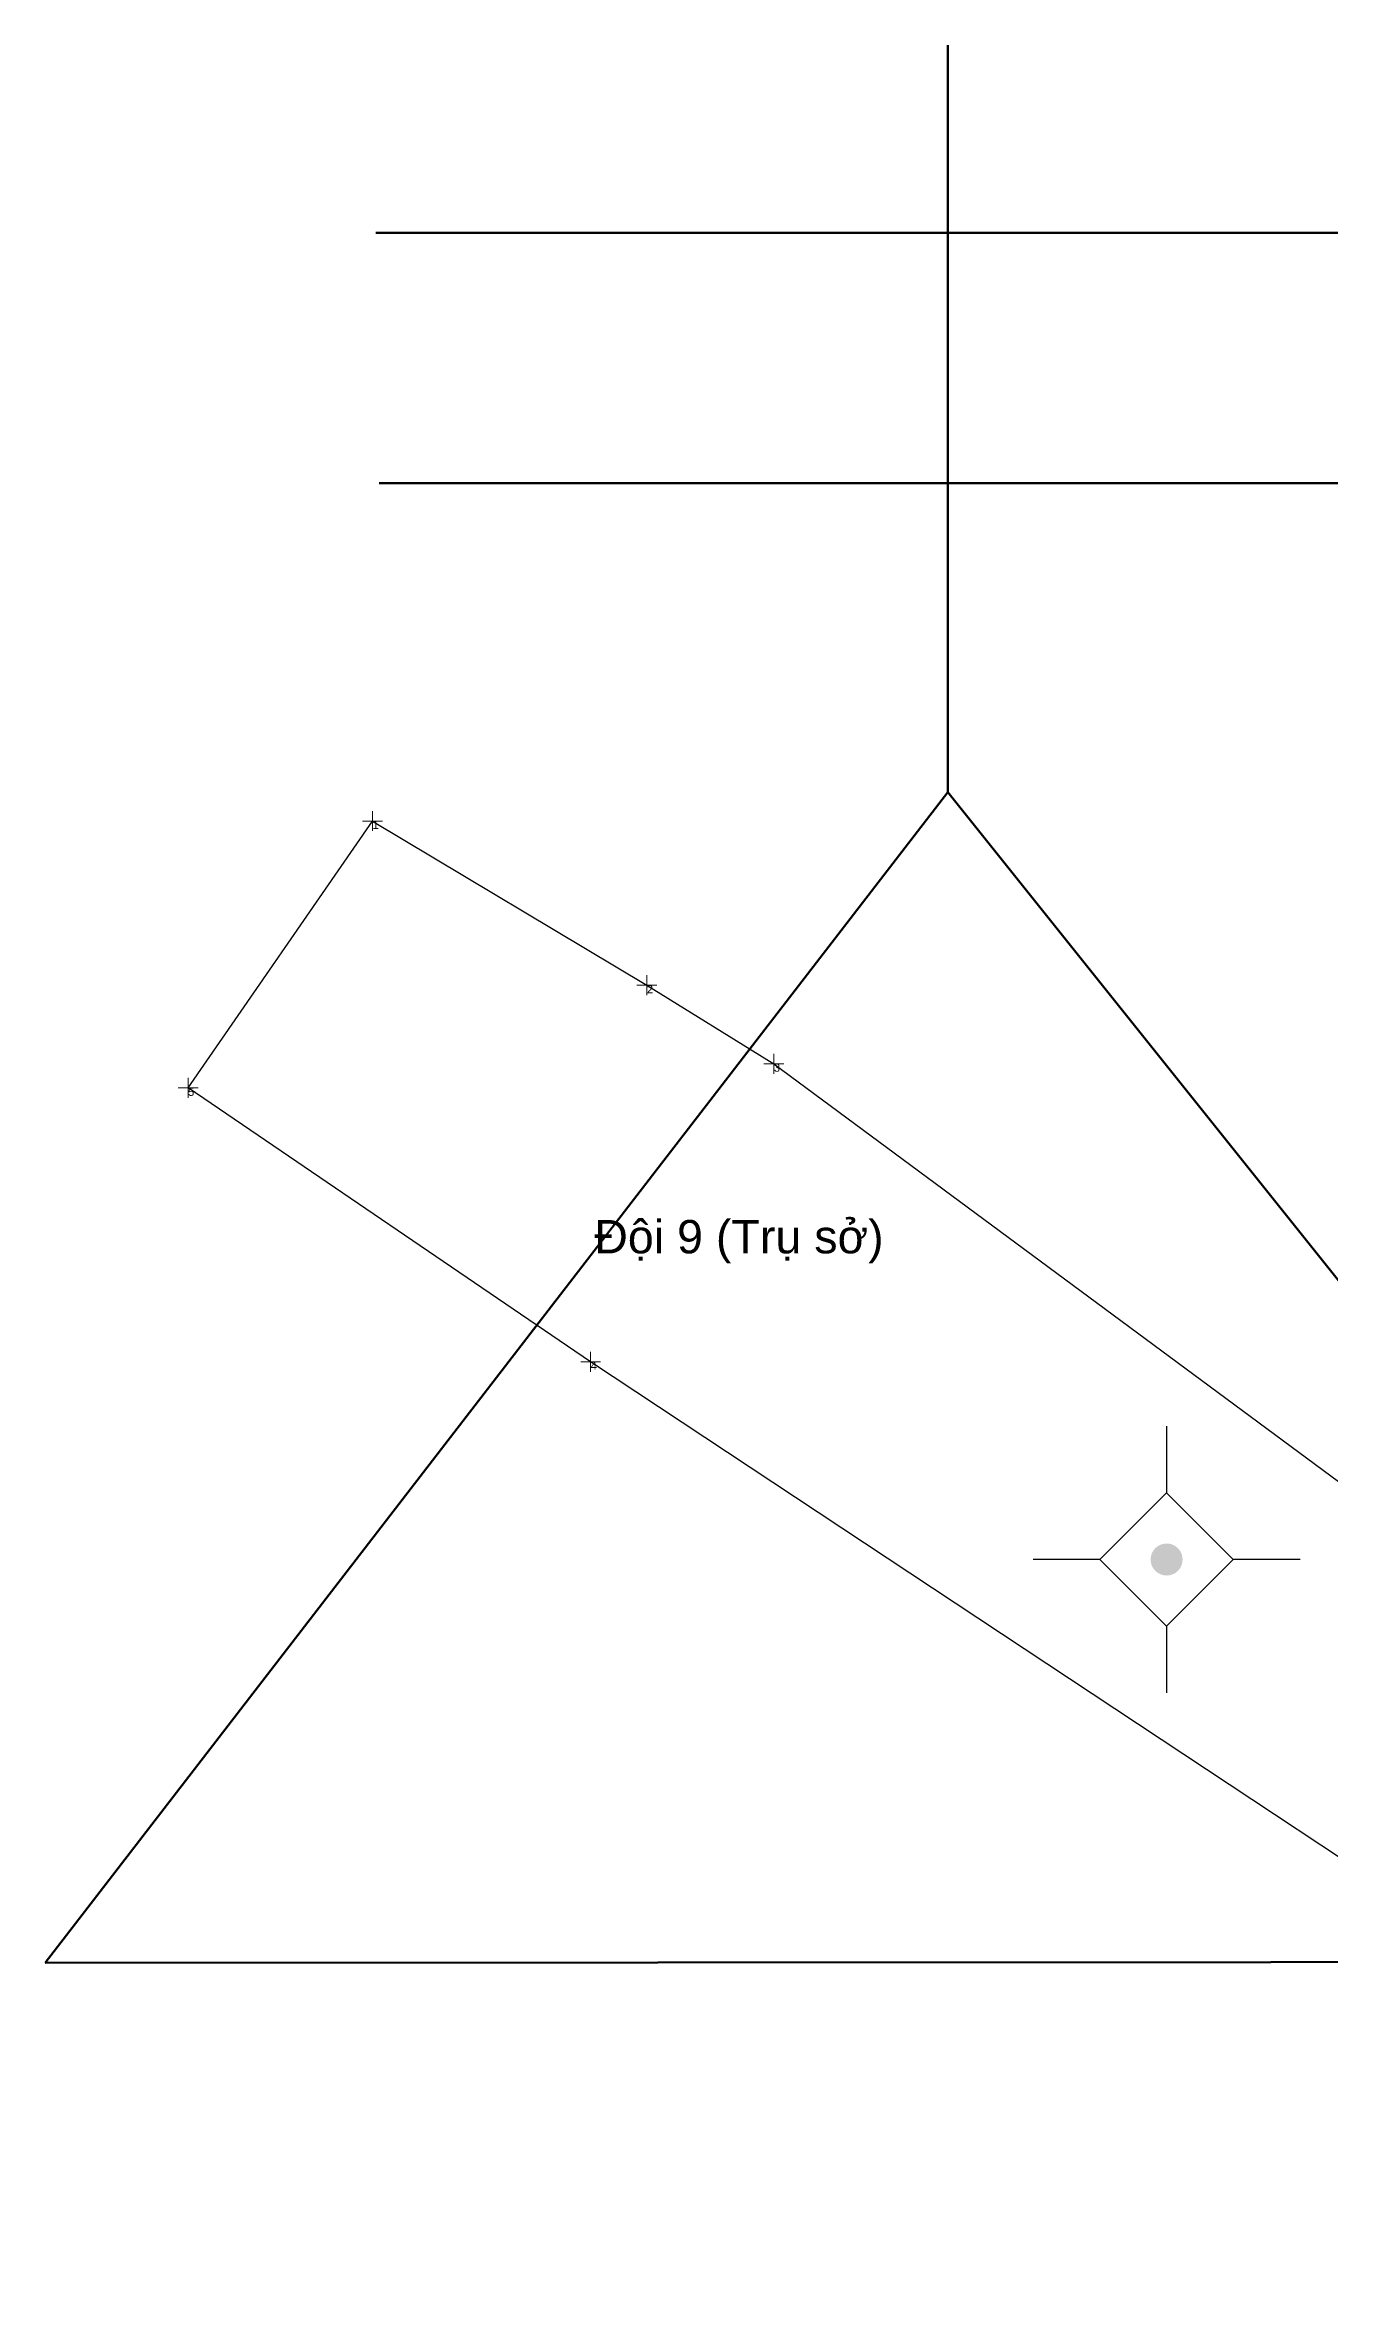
# Model space of a CAD drawing. Header units: metres. Extents: x 414555 to 418802, y 1520655 to 1524487.
# Drawn here: x 415896 to 416016.3, y 1522649.7 to 1522860.9 of the extents above; entities that cross this region are included whole.
import ezdxf
from ezdxf.enums import TextEntityAlignment as Align

# ---------------------------------------------------------------- set-up
doc = ezdxf.new("R2010")
doc.units = ezdxf.units.M
doc.header["$MEASUREMENT"] = 0
doc.layers.add('RanhTwo', color=3, linetype='Continuous', lineweight=0)
doc.layers.add('TruSo', color=1, linetype='Continuous', lineweight=106)
doc.styles.add('Style-Arial', font='arial.ttf')

# ---------------------------------------------------------------- blocks, each defined once
blk = doc.blocks.new('DDCT')
at = {"layer": 'RanhTwo', "color": 5, "linetype": 'Continuous', "lineweight": 0}
for p, q in [((6.24, 0), (-6.24, 0)), ((0, -6.24), (0, 6.24))]:
    blk.add_line(p, q, dxfattribs=at)
blk = doc.blocks.new('CENTRD')
at = {"layer": 'RanhTwo', "linetype": 'Continuous', "lineweight": 0}
h = blk.add_hatch(color=7, dxfattribs=at)
edge = h.paths.add_edge_path()
edge.add_arc((0, 0), 1.5, 0, 360)
at = {"layer": 'RanhTwo', "color": 7, "linetype": 'Continuous', "lineweight": 0}
for p, q in [((0, 12.5), (0, 6.25)), ((0, 6.25), (-6.25, 0)), ((6.25, 0), (0, 6.25)), ((-6.25, 0), (-12.5, 0)), ((-6.25, 0), (0, -6.25)), ((0, -6.25), (6.25, 0)), ((12.5, 0), (6.25, 0)), ((0, -6.25), (0, -12.5))]:
    blk.add_line(p, q, dxfattribs=at)
blk = doc.blocks.new('CENTRD_1')
at = {"layer": 'TruSo', "linetype": 'Continuous', "lineweight": 30}
h = blk.add_hatch(color=5, dxfattribs=at)
edge = h.paths.add_edge_path()
edge.add_arc((0, 0), 1.5, 0, 360)
at = {"layer": 'TruSo', "color": 5, "linetype": 'Continuous', "lineweight": 30}
for p, q in [((0, 12.5), (0, 6.25)), ((0, 6.25), (-6.25, 0)), ((6.25, 0), (0, 6.25)), ((-6.25, 0), (-12.5, 0)), ((-6.25, 0), (0, -6.25)), ((0, -6.25), (6.25, 0)), ((12.5, 0), (6.25, 0)), ((0, -6.25), (0, -12.5))]:
    blk.add_line(p, q, dxfattribs=at)
blk = doc.blocks.new('*U44')
at = {"layer": 'TruSo', "color": 1, "linetype": 'Continuous', "lineweight": 106}
for p, q in [((-1.00498, 13.016671), (-1.00498, 58.941787)), ((-36.158004, 47.398274), (33.778137, 47.398274)), ((-35.952007, 32.006922), (33.984135, 32.006922))]:
    blk.add_line(p, q, dxfattribs=at)
at = {"layer": 'TruSo', "color": 1, "linetype": 'Continuous', "lineweight": 106, "flags": 128}
blk.add_lwpolyline([(-56.477401, -58.942446), (-1.00498, 13.016671), (56.477968, -58.889332), (-56.477401, -58.942446)], close=True, dxfattribs=at)
blk = doc.blocks.new('*U43')
at = {"layer": 'TruSo', "color": 1, "linetype": 'Continuous', "lineweight": 106, "xscale": 1.5248, "yscale": 1.5248, "zscale": 1.5248}
blk.add_blockref('*U44', (-19.953073, 67.811554), dxfattribs=at)

msp = doc.modelspace()

# ---------------------------------------------------------------- linework, layer by layer
at = {"layer": 'TruSo', "color": 5, "linetype": 'Continuous', "lineweight": 30, "flags": 128}
msp.add_lwpolyline([(416091.24, 1522668.41), (416079.55, 1522649.73), (415947.07, 1522737.48), (415909.35, 1522763.14), (415926.64, 1522788.16), (415952.34, 1522772.76), (415964.23, 1522765.41), (416042.93, 1522707.16), (416040.31, 1522702.27), (416091.24, 1522668.41)], dxfattribs=at)

# ---------------------------------------------------------------- block references
at = {"layer": 'RanhTwo', "color": 5, "linetype": 'Continuous', "lineweight": 0, "xscale": 0.15, "yscale": 0.15, "zscale": 0.15}
for p in [(415926.64, 1522788.16), (415952.34, 1522772.76), (415964.23, 1522765.41), (415909.35, 1522763.14), (415947.07, 1522737.48)]:
    msp.add_blockref('DDCT', p, dxfattribs=at)
at = {"layer": 'RanhTwo', "color": 7, "linetype": 'Continuous', "lineweight": 0}
msp.add_blockref('CENTRD', (416001.03, 1522718.94), dxfattribs=at)
at = {"layer": 'TruSo', "color": 1, "linetype": 'Continuous', "lineweight": 106}
msp.add_blockref('*U43', (416002.024485, 1522703.201654), dxfattribs=at)
at = {"layer": 'TruSo', "color": 5, "linetype": 'Continuous', "lineweight": 30}
msp.add_blockref('CENTRD_1', (416001.03, 1522718.94), dxfattribs=at)

# ---------------------------------------------------------------- texts
at = {"layer": 'RanhTwo', "color": 3, "linetype": 'Continuous', "lineweight": 0, "style": 'Style-Arial'}
for s, p in [('1', (415926.64, 1522788.16)), ('2', (415952.34, 1522772.76)), ('3', (415964.23, 1522765.41)), ('5', (415909.35, 1522763.14)), ('4', (415947.07, 1522737.48))]:
    msp.add_text(s, height=0.75, dxfattribs=at).set_placement(p, align=Align.TOP_LEFT)
at = {"layer": 'TruSo', "color": 7, "linetype": 'Continuous', "lineweight": 13, "style": 'Style-Arial'}
msp.add_text('Đội 9 (Trụ sở)', height=3.125, dxfattribs=at).set_placement((415947.401737, 1522747.63778))

doc.saveas('drawing.dxf')
